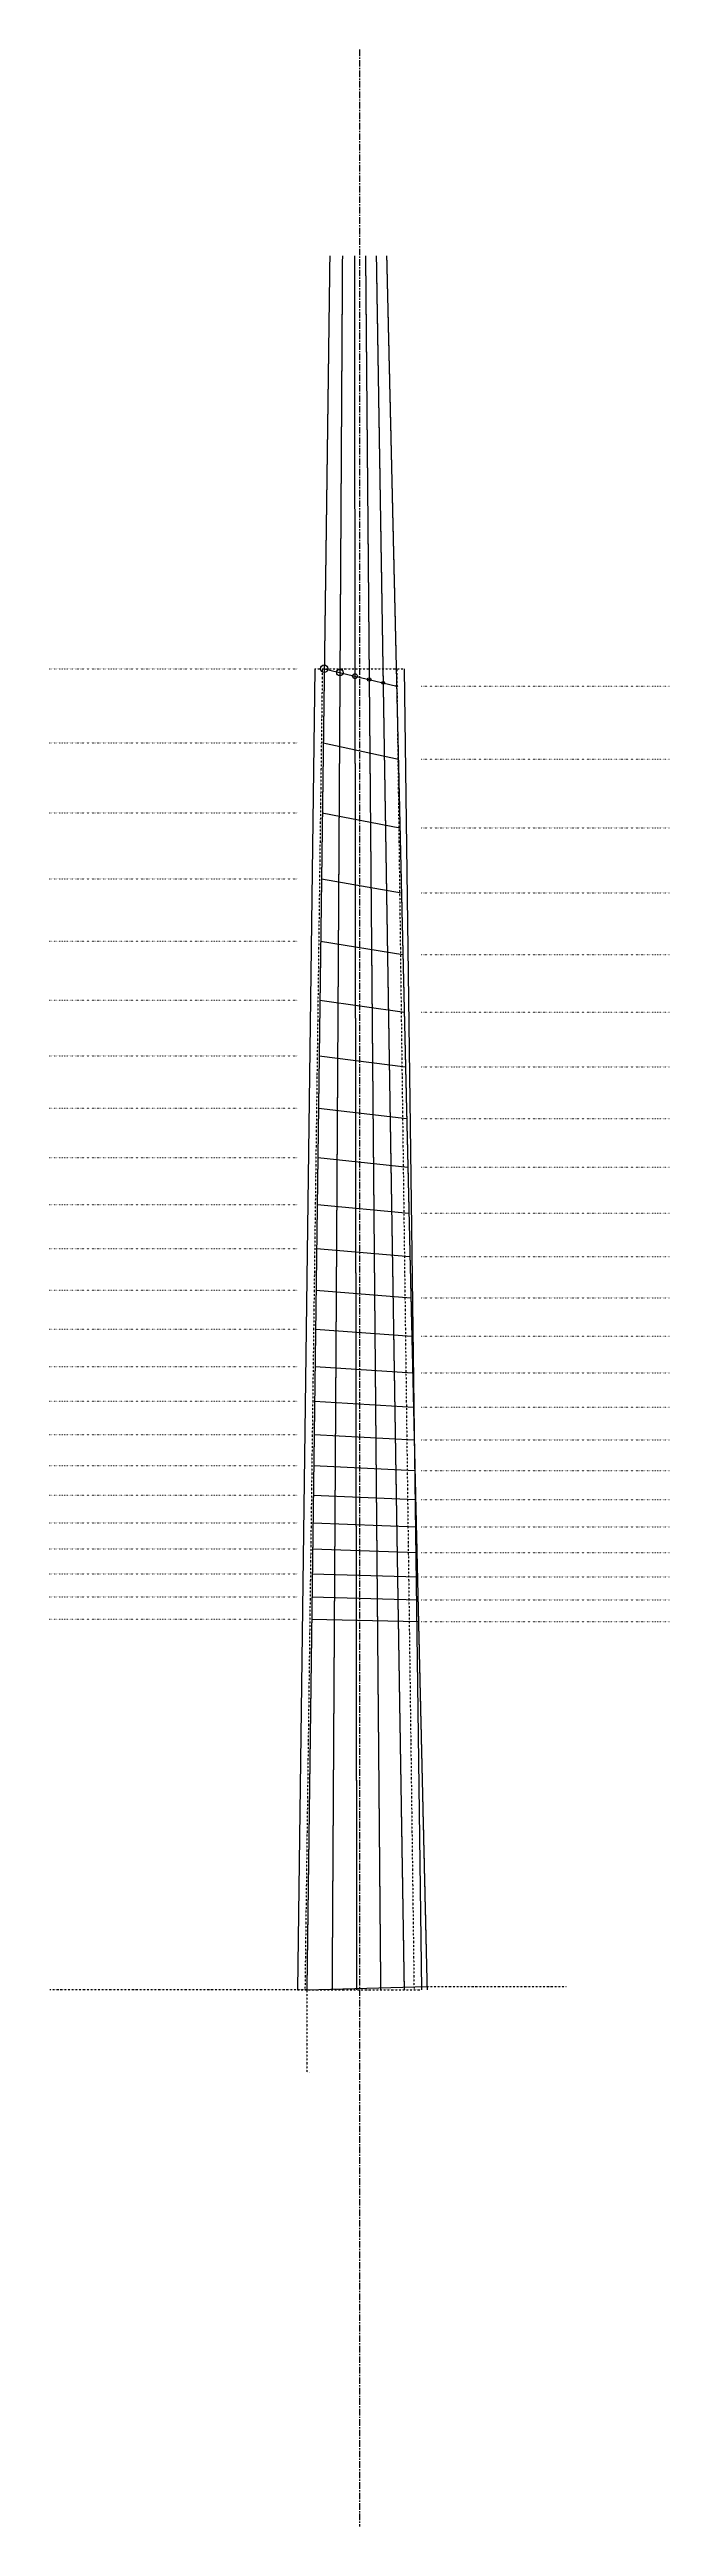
# Model space of a CAD drawing. Header units: millimetres. Extents: x 0 to 300, y -150 to 1050.
import ezdxf

# ---------------------------------------------------------------- set-up
doc = ezdxf.new("R2010")
doc.units = ezdxf.units.MM
for name, pattern in [('CENTER', [5.08, 3.175, -0.635, 0.635, -0.635]), ('DASHED', [1.524, 1.27, -0.254]), ('DASHED2', [0.762, 0.635, -0.127]), ('DOT', [0.508, 0, -0.508]), ('DOT2', [0.254, 0, -0.254])]:
    doc.linetypes.add(name, pattern=pattern)
doc.styles.add('OpenSans', font='OpenSans-Regular.ttf')

msp = doc.modelspace()

# ---------------------------------------------------------------- linework, layer by layer
at = {"linetype": 'CENTER'}
msp.add_line((150, 1050), (150, -150), dxfattribs=at)
at = {"linetype": 'DASHED'}
for p, q in [((135.6, 950), (124.5, 110)), ((141.7, 950), (136.7, 110)), ((147.5, 950), (148.6, 110)), ((152.9, 950), (160.2, 110)), ((158.1, 950), (171.6, 110)), ((163.1, 950), (182.7, 110))]:
    msp.add_line(p, q, dxfattribs=at)
at = {"linetype": 'DASHED2'}
for p, q in [((135.6, 950), (124.5, 110)), ((141.7, 950), (136.7, 110)), ((147.5, 950), (148.6, 110)), ((152.9, 950), (160.2, 110)), ((158.1, 950), (171.6, 110)), ((163.1, 950), (182.7, 110))]:
    msp.add_line(p, q, dxfattribs=at)
at = {"linetype": 'DOT'}
for p, q in [((0, 750), (120, 750)), ((180, 741.6), (300, 741.6)), ((0, 714.1), (120, 714.1)), ((180, 706.2), (300, 706.2)), ((0, 680.2), (120, 680.2)), ((180, 672.9), (300, 672.9)), ((0, 648.2), (120, 648.2)), ((180, 641.4), (300, 641.4)), ((0, 618), (120, 618)), ((180, 611.6), (300, 611.6)), ((0, 589.5), (120, 589.5)), ((180, 583.6), (300, 583.6)), ((0, 562.5), (120, 562.5)), ((180, 557.1), (300, 557.1)), ((0, 537.1), (120, 537.1)), ((180, 532.1), (300, 532.1)), ((0, 513.2), (120, 513.2)), ((180, 508.5), (300, 508.5)), ((0, 490.5), (120, 490.5)), ((180, 486.2), (300, 486.2)), ((0, 469.2), (120, 469.2)), ((180, 465.2), (300, 465.2)), ((0, 449), (120, 449)), ((180, 445.3), (300, 445.3)), ((0, 430), (120, 430)), ((180, 426.6), (300, 426.6)), ((0, 412), (120, 412)), ((180, 408.9), (300, 408.9)), ((0, 395.1), (120, 395.1)), ((180, 392.2), (300, 392.2)), ((0, 379.1), (120, 379.1)), ((180, 376.5), (300, 376.5)), ((0, 364), (120, 364)), ((180, 361.6), (300, 361.6)), ((0, 349.7), (120, 349.7)), ((0, 336.3), (120, 336.3)), ((180, 347.6), (300, 347.6)), ((180, 334.3), (300, 334.3)), ((0, 323.6), (120, 323.6)), ((180, 321.8), (300, 321.8)), ((0, 311.6), (120, 311.6)), ((0, 300.3), (120, 300.3)), ((180, 310), (300, 310)), ((0, 289.6), (120, 289.6)), ((180, 298.9), (300, 298.9)), ((180, 288.4), (300, 288.4))]:
    msp.add_line(p, q, dxfattribs=at)
for p, q in [((128.4, 750), (120, 110)), ((132.9, 750), (168, 741.6)), ((171.6, 750), (180, 110)), ((132.4, 714.1), (168.8, 706.2)), ((132, 680.2), (169.6, 672.9)), ((131.6, 648.2), (170.3, 641.4)), ((131.2, 618), (171, 611.6)), ((130.8, 589.5), (171.7, 583.6)), ((130.4, 562.5), (172.3, 557.1)), ((130.1, 537.1), (172.9, 532.1)), ((129.8, 513.2), (173.4, 508.5)), ((129.5, 490.5), (173.9, 486.2)), ((129.2, 469.2), (174.4, 465.2)), ((128.9, 449), (174.9, 445.3)), ((128.7, 430), (175.3, 426.6)), ((128.5, 412), (175.7, 408.9)), ((128.2, 395.1), (176.1, 392.2)), ((128, 379.1), (176.5, 376.5)), ((127.8, 364), (176.8, 361.6)), ((127.6, 349.7), (177.1, 347.6)), ((127.5, 336.3), (177.5, 334.3)), ((127.3, 323.6), (177.7, 321.8)), ((127, 300.3), (178.3, 298.9)), ((127.1, 311.6), (178, 310)), ((126.8, 289.6), (178.5, 288.4)), ((124.5, 110), (182.6, 111.6)), ((124.5, 110), (182.6, 111.6))]:
    msp.add_line(p, q)
at = {"linetype": 'DOT2'}
for p, q in [((132, 750), (123.6, 110)), ((128.4, 750), (171.6, 750)), ((168, 750), (176.4, 110)), ((124.5, 110), (0, 110)), ((120, 110), (180, 110)), ((124.5, 110), (124.5, 70)), ((182.6, 111.6), (250, 111.6))]:
    msp.add_line(p, q, dxfattribs=at)
for centre, radius in [((132.9, 750), 1.83), ((140.5, 748.2), 1.52), ((147.8, 746.4), 1.17), ((154.7, 744.8), 0.864), ((161.5, 743.2), 0.635), ((168, 741.6), 0.432)]:
    msp.add_circle(centre, radius)

# ---------------------------------------------------------------- texts
at = {"char_height": 0.1, "attachment_point": 1, "style": 'OpenSans'}
for s, insert in [('0 : 0.0 mm', (50, 750)), ('0 : 8.409 mm', (260, 741.6)), ('1 : 35.92 mm', (50, 714.1)), ('1 : 43.768 mm', (260, 706.2)), ('2 : 69.825 mm', (50, 680.2)), ('2 : 77.143 mm', (260, 672.9)), ('3 : 101.826 mm', (50, 648.2)), ('3 : 108.644 mm', (260, 641.4)), ('4 : 132.032 mm', (50, 618)), ('4 : 138.378 mm', (260, 611.6)), ('5 : 160.542 mm', (50, 589.5)), ('5 : 166.442 mm', (260, 583.6)), ('6 : 187.452 mm', (50, 562.5)), ('6 : 192.932 mm', (260, 557.1)), ('7 : 212.851 mm', (50, 537.1)), ('7 : 217.934 mm', (260, 532.1)), ('8 : 236.825 mm', (50, 513.2)), ('8 : 241.534 mm', (260, 508.5)), ('9 : 259.454 mm', (50, 490.5)), ('9 : 263.809 mm', (260, 486.2)), ('10 : 280.812 mm', (50, 469.2)), ('10 : 284.833 mm', (260, 465.2)), ('11 : 300.972 mm', (50, 449)), ('11 : 304.678 mm', (260, 445.3)), ('12 : 320.0 mm', (50, 430)), ('12 : 323.409 mm', (260, 426.6)), ('13 : 337.96 mm', (50, 412)), ('13 : 341.089 mm', (260, 408.9)), ('14 : 354.912 mm', (50, 395.1)), ('14 : 357.776 mm', (260, 392.2)), ('15 : 370.913 mm', (50, 379.1)), ('15 : 373.527 mm', (260, 376.5)), ('16 : 386.016 mm', (50, 364)), ('16 : 388.393 mm', (260, 361.6)), ('17 : 400.271 mm', (50, 349.7)), ('18 : 413.726 mm', (50, 336.3)), ('17 : 402.426 mm', (260, 347.6)), ('18 : 415.67 mm', (260, 334.3)), ('19 : 426.426 mm', (50, 323.6)), ('19 : 428.172 mm', (260, 321.8)), ('20 : 438.413 mm', (50, 311.6)), ('21 : 449.727 mm', (50, 300.3)), ('20 : 439.971 mm', (260, 310)), ('22 : 460.406 mm', (50, 289.6)), ('21 : 451.109 mm', (260, 298.9)), ('22 : 461.621 mm', (260, 288.4)), ('640.0 mm', (50, 110)), ('638.41 mm', (250, 111.6)), ('Compensación/Compensation:8.41 mm', (230, 106.6)), ('Puente con entonación/Intonated Bridge', (124.5, 70))]:
    msp.add_mtext(s, dxfattribs=dict(at, insert=insert))

doc.saveas('drawing.dxf')
